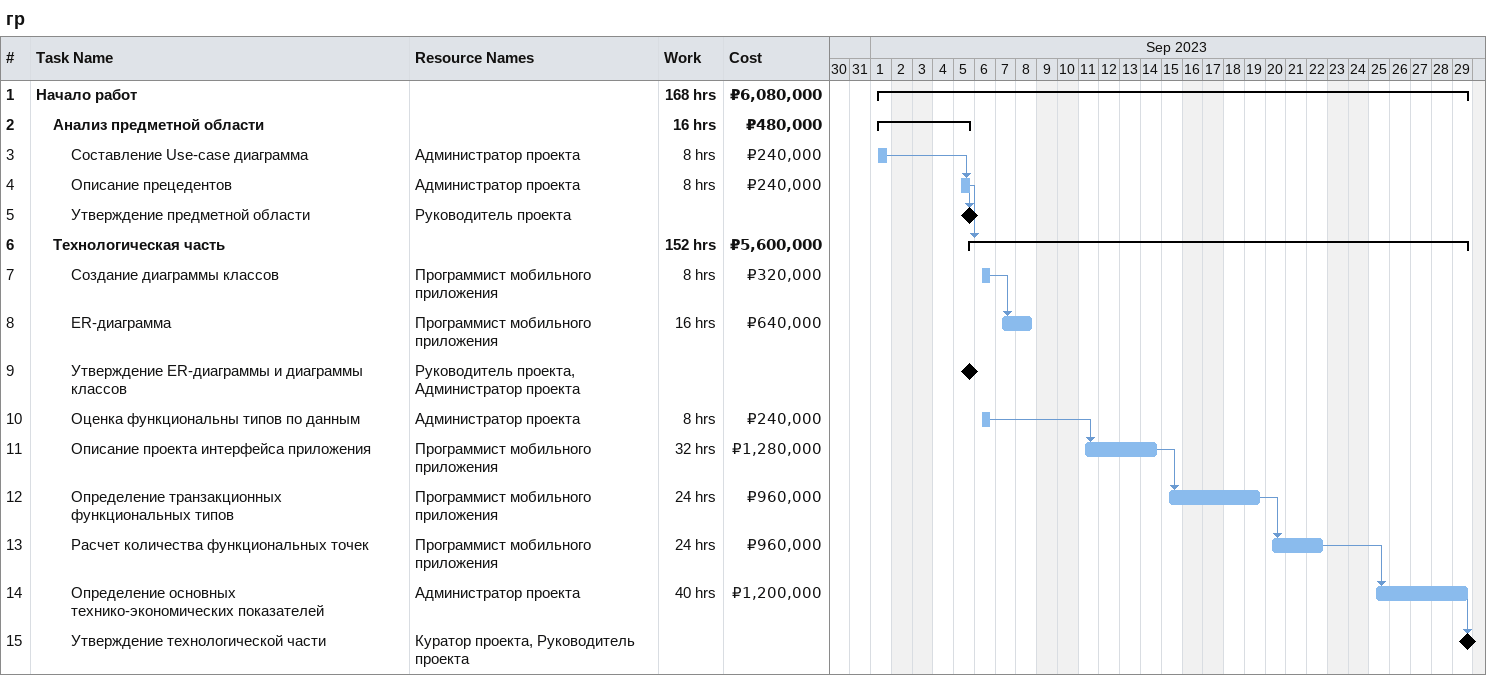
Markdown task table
гр

| ID | Level | Task | Start | Finish | Predecessors | Resources | Work (h) | Cost (₽) |
|---|---|---|---|---|---|---|---|---|
| 1 | 1 | **Начало работ** | 2023-09-01 | 2023-09-29 |  |  | 168 | 6080000 |
| 2 | 2 | **Анализ предметной области** | 2023-09-01 | 2023-09-05 |  |  | 16 | 480000 |
| 3 | 3 | Составление Use-case диаграмма | 2023-09-01 | 2023-09-01 |  | Администратор проекта | 8 | 240000 |
| 4 | 3 | Описание прецедентов | 2023-09-05 | 2023-09-05 | 3 | Администратор проекта | 8 | 240000 |
| 5 | 3 | Утверждение предметной области (milestone) | 2023-09-05 | 2023-09-05 | 4 | Руководитель проекта |  |  |
| 6 | 2 | **Технологическая часть** | 2023-09-05 | 2023-09-29 | 4 |  | 152 | 5600000 |
| 7 | 3 | Создание диаграммы классов | 2023-09-06 | 2023-09-06 |  | Программист мобильного приложения | 8 | 320000 |
| 8 | 3 | ER-диаграмма | 2023-09-07 | 2023-09-08 | 7 | Программист мобильного приложения | 16 | 640000 |
| 9 | 3 | Утверждение ER-диаграммы и диаграммы классов (milestone) | 2023-09-05 | 2023-09-05 |  | Руководитель проекта, Администратор проекта |  |  |
| 10 | 3 | Оценка функциональны типов по данным | 2023-09-06 | 2023-09-06 |  | Администратор проекта | 8 | 240000 |
| 11 | 3 | Описание проекта интерфейса приложения | 2023-09-11 | 2023-09-14 | 10 | Программист мобильного приложения | 32 | 1280000 |
| 12 | 3 | Определение транзакционных функциональных типов | 2023-09-15 | 2023-09-19 | 11 | Программист мобильного приложения | 24 | 960000 |
| 13 | 3 | Расчет количества функциональных точек | 2023-09-20 | 2023-09-22 | 12 | Программист мобильного приложения | 24 | 960000 |
| 14 | 3 | Определение основных технико-экономических показателей | 2023-09-25 | 2023-09-29 | 13 | Администратор проекта | 40 | 1200000 |
| 15 | 3 | Утверждение технологической части (milestone) | 2023-09-29 | 2023-09-29 | 14 | Куратор проекта, Руководитель проекта |  |  |
